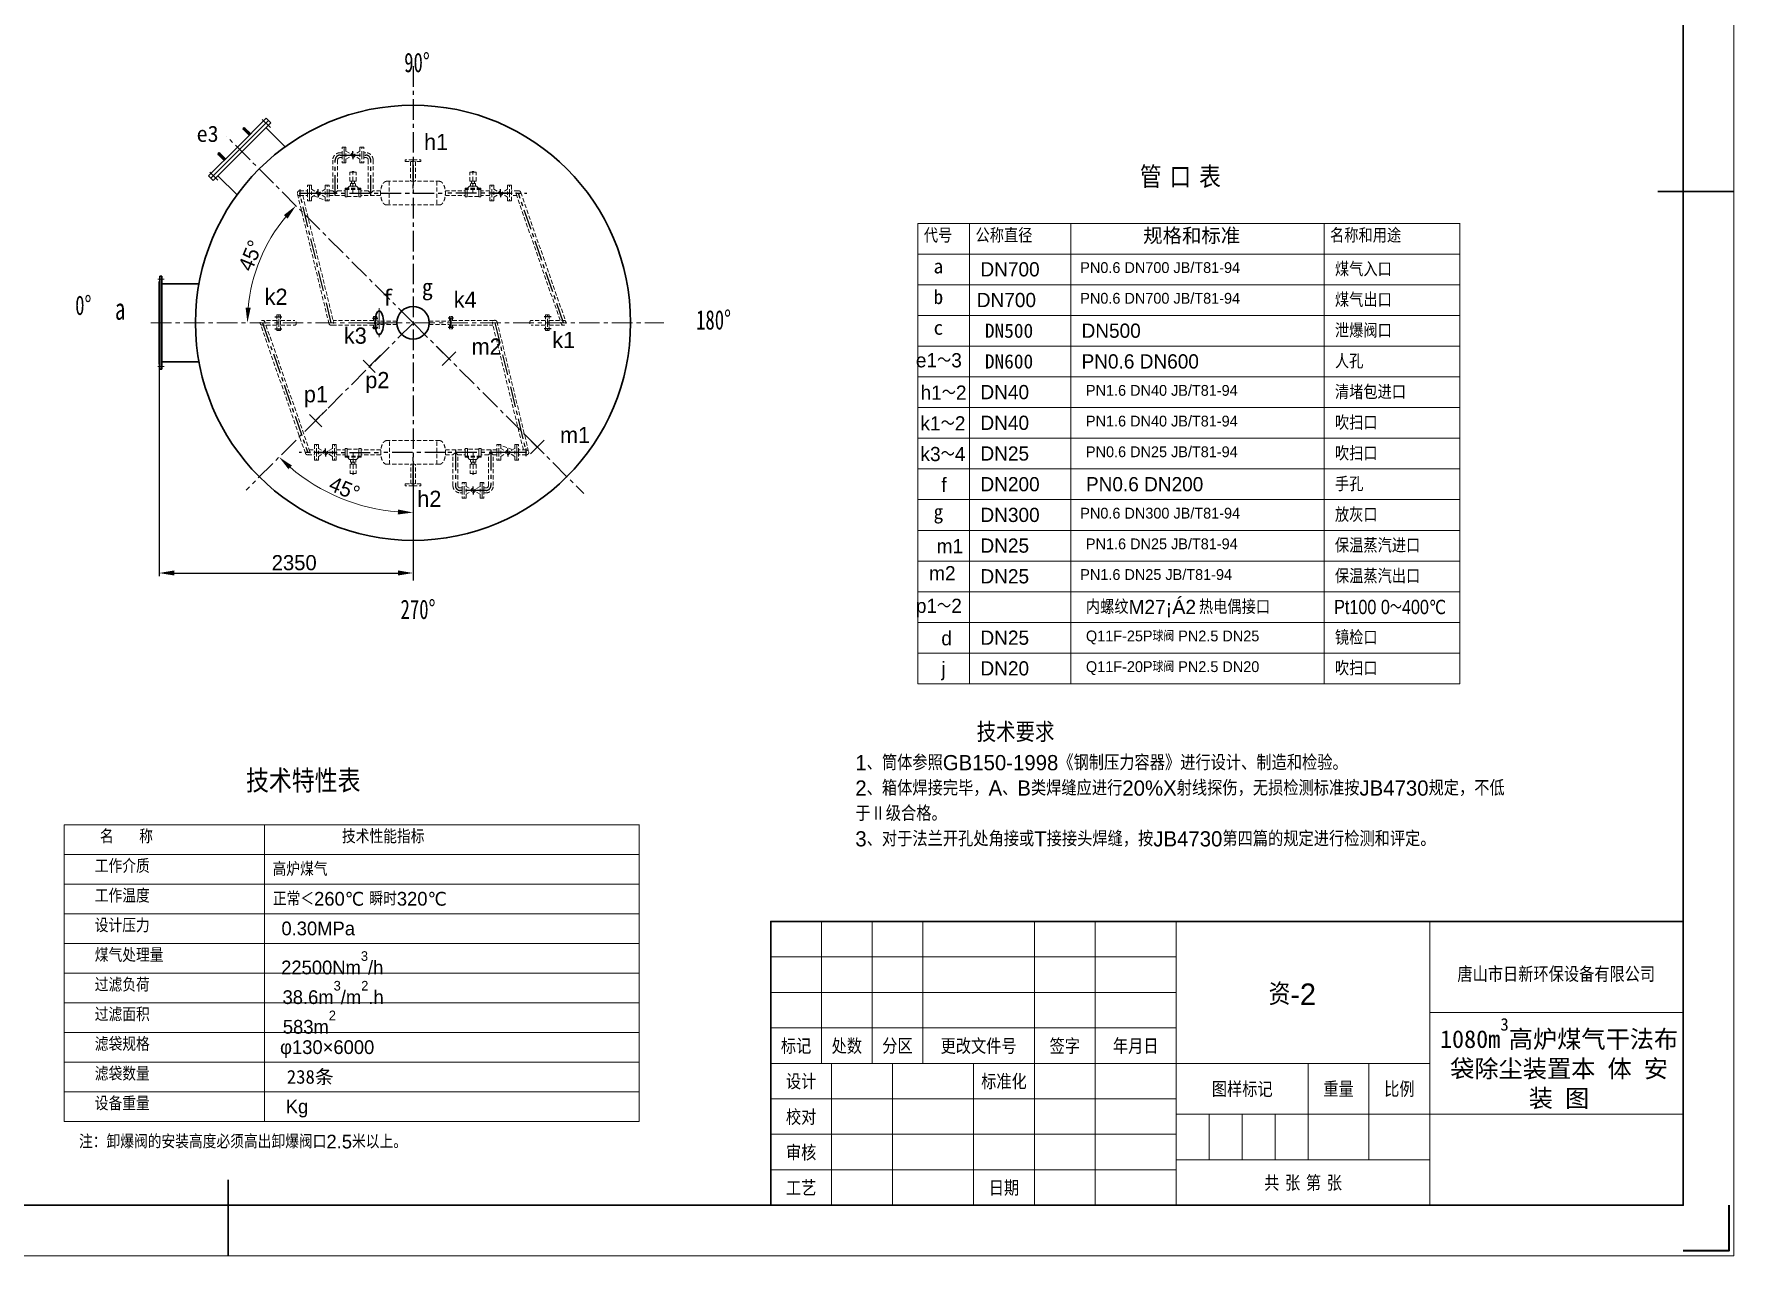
# Model space of a CAD drawing. Header units: millimetres. Extents: x 48549 to 244689, y 99496 to 172785.
# Drawn here: x 228952 to 244689, y 153075 to 164387 of the extents above; entities that cross this region are included whole.
import ezdxf
from ezdxf.enums import TextEntityAlignment as Align

# ---------------------------------------------------------------- set-up
doc = ezdxf.new("R2010")
doc.units = ezdxf.units.MM
doc.header["$LTSCALE"] = 3
doc.linetypes.add('CENTERX2', pattern=[101.6, 63.5, -12.7, 12.7, -12.7])
doc.linetypes.add('DASHED', pattern=[19.05, 12.7, -6.35])
doc.layers.add('Layer1', color=1, linetype='CENTERX2')
for name, color, linetype, lineweight in [('Layer3', 6, 'Continuous', 18), ('Layer4', 4, 'DASHED', 5), ('图层1', 7, 'Continuous', 30), ('图层2', 1, 'CENTERX2', 15), ('图层3', 6, 'Continuous', 9), ('图框_内框线', 5, 'Continuous', 30), ('图框_外框线', 7, 'Continuous', 9), ('图框_角线', 5, 'Continuous', 35)]:
    doc.layers.add(name, color=color, linetype=linetype, lineweight=lineweight)
doc.styles.get("Standard").update_dxf_attribs({"font": 'isocp.shx', "width": 0.707, "bigfont": 'hztxt.shx'})
doc.styles.add('仿宋体', font='ttxt1.shx', dxfattribs={"bigfont": 'hzfs.shx'})
doc.styles.add('工程字', font='gbenor.shx', dxfattribs={"bigfont": 'gbcbig.shx'})
doc.dimstyles.new('ISO-25', dxfattribs={"dimtxt": 150, "dimasz": 150, "dimexe": 50, "dimexo": 0, "dimgap": 50, "dimtad": 1, "dimdec": 1, "dimdsep": 46, "dimtxsty": '仿宋体', "dimcen": 2.5, "dimazin": 0, "dimtfac": 1, "dimtdec": 1, "dimtmove": 0, "dimatfit": 3, "dimfxl": 1, "dimarcsym": 0})

# ---------------------------------------------------------------- blocks, each defined once
blk = doc.blocks.new('*D159')
at = {"layer": 'Defpoints', "color": 0, "ltscale": 3}
for p in [(230111, 161703), (232461, 160303), (232461, 159397)]:
    blk.add_point(p, dxfattribs=at)
at = {"layer": '图层3', "color": 0, "lineweight": -2, "ltscale": 3}
for p, q in [((230111, 161703), (230111, 159367)), ((232461, 160303), (232461, 159367)), ((230251, 159397), (232321, 159397))]:
    blk.add_line(p, q, dxfattribs=at)
at = {"layer": '图层3', "color": 0, "ltscale": 3}
for points in [[(230251, 159421), (230251, 159374), (230111, 159397)], [(232321, 159421), (232321, 159374), (232461, 159397)]]:
    blk.add_solid(points, dxfattribs=at)
at = {"layer": '图层3', "color": 0, "ltscale": 3, "insert": (231361, 159492), "char_height": 140, "attachment_point": 5, "style": '仿宋体'}
blk.add_mtext('2350', dxfattribs=at)
blk = doc.blocks.new('*D131')
at = {"layer": 'Defpoints', "color": 0, "ltscale": 3}
for p in [(230736, 163438), (231133, 162480), (229977, 161713), (232461, 161713), (235191, 161713)]:
    blk.add_point(p, dxfattribs=at)
at = {"layer": '图层3', "color": 0, "ltscale": 3}
blk.add_arc((232461, 161713), 1533, 140.2339, 174.7661, dxfattribs=at)
for points in [[(231265, 162710), (231300, 162678), (231377, 162797)], [(230958, 161852), (230911, 161854), (230928, 161713)]]:
    blk.add_solid(points, dxfattribs=at)
at = {"layer": '图层3', "color": 0, "ltscale": 3, "insert": (230957, 162336), "char_height": 140, "attachment_point": 5, "rotation": 67.5, "style": '仿宋体'}
blk.add_mtext('45°', dxfattribs=at)
blk = doc.blocks.new('*D203')
at = {"layer": 'Defpoints', "color": 0, "ltscale": 3}
for p in [(232461, 164089), (232456, 161705), (230915, 160164), (231585, 160191), (232461, 159318)]:
    blk.add_point(p, dxfattribs=at)
at = {"layer": '图层3', "color": 0, "ltscale": 3}
blk.add_arc((232461, 161710), 1753, 229.5764, 265.4236, dxfattribs=at)
for points in [[(231308, 160358), (231340, 160392), (231221, 160470)], [(232322, 159985), (232320, 159939), (232461, 159957)]]:
    blk.add_solid(points, dxfattribs=at)
at = {"layer": '图层3', "color": 0, "ltscale": 3, "insert": (231827, 160178), "char_height": 140, "attachment_point": 5, "rotation": 337.5, "style": '仿宋体'}
blk.add_mtext('45°', dxfattribs=at)

msp = doc.modelspace()

# ---------------------------------------------------------------- linework, layer by layer
at = {"layer": 'Layer1'}
for p, q in [((232461.159, 164088.837), (232461.159, 159317.979)), ((230951.444, 163455.543), (230891.1, 163515.888)), ((230951.444, 163455.543), (230898.411, 163508.576)), ((231065.731, 163596), (231141.349, 163520.382)), ((232461.159, 161713.408), (230736.25, 163438.317)), ((230719.023, 163223.123), (230658.679, 163283.467)), ((230719.023, 163223.123), (230665.99, 163276.156)), ((231740.539, 162890.908), (231740.539, 163220.09)), ((231785.539, 163265.09), (232024.539, 163265.09)), ((231905.039, 163265.09), (231905.039, 163302.467)), ((231905.039, 163265.09), (231905.039, 163227.713)), ((232069.539, 162890.908), (232069.539, 163220.09)), ((232460.539, 163222.908), (232460.539, 162913.408)), ((230578.567, 163108.835), (230654.184, 163033.218)), ((231412.838, 162948.114), (231412.838, 162877.323)), ((231412.838, 162913.408), (231666.653, 162913.408)), ((231703.662, 161713.408), (231412.838, 162913.408)), ((231501.653, 162913.408), (231666.653, 162913.408)), ((231567.286, 162913.408), (232160.539, 162913.408)), ((231584.153, 162913.408), (231584.153, 162950.785)), ((231584.153, 162913.408), (231584.153, 162876.031)), ((232160.539, 162913.408), (232760.539, 162913.408)), ((233353.793, 162913.408), (232760.539, 162913.408)), ((233189.539, 162913.408), (233354.539, 162913.408)), ((233189.539, 162913.408), (233515.234, 162913.408)), ((233272.039, 162913.408), (233272.039, 162950.785)), ((233272.039, 162913.408), (233272.039, 162876.031)), ((233854.609, 161713.408), (233436.539, 162913.408)), ((232456.159, 161704.748), (230915.057, 160163.646)), ((231067.708, 161713.408), (231485.778, 160513.408)), ((231182.931, 161768.408), (231247.433, 161768.408)), ((231182.931, 161658.408), (231247.433, 161658.408)), ((231199.6, 161736.765), (231199.6, 161691.765)), ((232040.554, 161713.408), (232240.554, 161713.408)), ((232086.87, 161755.908), (232134.904, 161755.908)), ((232086.87, 161670.908), (232134.904, 161670.908)), ((232461.159, 161713.408), (234042.745, 160131.822)), ((232835.431, 161756.037), (232787.396, 161756.037)), ((232835.431, 161671.037), (232787.396, 161671.037)), ((233218.655, 161713.408), (233509.48, 160513.408)), ((233739.386, 161768.408), (233674.884, 161768.408)), ((233739.386, 161658.408), (233674.884, 161658.408)), ((233722.717, 161690.051), (233722.717, 161735.051)), ((231732.778, 160513.408), (231407.083, 160513.408)), ((231732.778, 160513.408), (231567.778, 160513.408)), ((231568.524, 160513.408), (232161.778, 160513.408)), ((231650.278, 160513.408), (231650.278, 160550.785)), ((231650.278, 160513.408), (231650.278, 160476.031)), ((232761.778, 160513.408), (232161.778, 160513.408)), ((232461.778, 160203.908), (232461.778, 160513.408)), ((233355.032, 160513.408), (232761.778, 160513.408)), ((232852.778, 160535.908), (232852.778, 160206.726)), ((233181.778, 160535.908), (233181.778, 160206.726)), ((233509.48, 160513.408), (233255.664, 160513.408)), ((233420.664, 160513.408), (233255.664, 160513.408)), ((233338.164, 160513.408), (233338.164, 160550.785)), ((233338.164, 160513.408), (233338.164, 160476.031)), ((233509.48, 160478.702), (233509.48, 160549.493)), ((233017.278, 160161.726), (233017.278, 160199.103)), ((233136.778, 160161.726), (232897.778, 160161.726)), ((233017.278, 160161.726), (233017.278, 160124.349))]:
    msp.add_line(p, q, dxfattribs=at)
for centre, start, end in [((231785.539, 163220.09), 90, 180), ((232024.539, 163220.09), 0, 90), ((232897.778, 160206.726), 180, 270), ((233136.778, 160206.726), 270, 0)]:
    msp.add_arc(centre, 45, start, end, dxfattribs=at)
at = {"layer": 'Layer3'}
for p, q in [((237134.556, 162633.662), (242150.598, 162633.662)), ((237134.556, 162633.662), (237134.556, 158371.316)), ((237613.002, 162633.662), (237613.002, 158371.316)), ((238550.281, 162633.662), (238550.281, 158371.316)), ((240894.347, 162633.662), (240894.347, 158371.316)), ((242150.598, 162634.037), (242150.598, 158371.316)), ((237134.556, 162349.506), (242150.598, 162349.506)), ((237134.556, 162349.506), (241101.834, 162349.506)), ((237134.556, 162065.35), (242150.598, 162065.35)), ((237134.556, 162065.35), (241101.834, 162065.35)), ((237134.556, 161781.193), (242150.598, 161781.193)), ((237134.556, 161497.037), (242150.598, 161497.037)), ((237134.556, 161212.88), (242150.598, 161212.88)), ((237134.556, 160928.724), (242150.598, 160928.724)), ((237134.556, 160644.567), (242150.598, 160644.567)), ((237134.556, 160360.411), (242150.598, 160360.411)), ((237134.556, 160076.255), (242150.598, 160076.255)), ((237134.556, 159792.098), (242150.598, 159792.098)), ((237134.556, 159507.942), (242150.598, 159507.942)), ((237134.556, 159223.785), (242150.598, 159223.785)), ((237134.556, 158939.629), (242150.598, 158939.629)), ((237134.556, 158655.472), (242150.598, 158655.472)), ((237134.556, 158371.316), (242150.598, 158371.316)), ((229231.193, 157067.38), (234554.786, 157067.38)), ((229231.193, 157067.38), (229231.193, 154320.433)), ((231087.127, 157067.38), (231087.127, 154320.433)), ((234554.786, 157067.743), (234554.786, 154320.433)), ((229231.193, 156792.686), (233066.37, 156792.686)), ((229231.193, 156792.686), (234554.786, 156792.686)), ((229231.193, 156517.991), (233066.37, 156517.991)), ((229231.193, 156517.991), (234554.786, 156517.991)), ((229231.193, 156243.296), (234554.786, 156243.296)), ((229231.193, 155968.601), (234554.786, 155968.601)), ((229231.193, 155693.907), (234554.786, 155693.907)), ((229231.193, 155419.212), (234554.786, 155419.212)), ((229231.193, 155144.517), (234554.786, 155144.517)), ((229231.193, 154869.822), (234554.786, 154869.822)), ((229231.193, 154595.128), (234554.786, 154595.128)), ((229231.193, 154320.433), (234554.786, 154320.433))]:
    msp.add_line(p, q, dxfattribs=at)
at = {"layer": 'Layer4'}
for p, q in [((231718.039, 163220.09), (231718.039, 162935.908)), ((231763.039, 163220.09), (231763.039, 162935.908)), ((231785.539, 163287.59), (231804.539, 163287.59)), ((231785.539, 163242.59), (231804.539, 163242.59)), ((231804.539, 163265.09), (231804.539, 163337.59)), ((231804.539, 163337.59), (231822.539, 163337.59)), ((231804.539, 163265.09), (231804.539, 163192.59)), ((231804.539, 163192.59), (231822.539, 163192.59)), ((231822.539, 163337.59), (231822.539, 163265.09)), ((231822.539, 163337.59), (231822.539, 163265.09)), ((231822.539, 163265.09), (231822.539, 163337.59)), ((231822.539, 163337.59), (231840.539, 163337.59)), ((231822.539, 163192.59), (231822.539, 163265.09)), ((231822.539, 163192.59), (231822.539, 163265.09)), ((231822.539, 163265.09), (231822.539, 163192.59)), ((231822.539, 163192.59), (231840.539, 163192.59)), ((231840.539, 163337.59), (231840.539, 163265.09)), ((231840.539, 163228.84), (231969.539, 163301.34)), ((231840.539, 163301.34), (231969.539, 163228.84)), ((231840.539, 163192.59), (231840.539, 163265.09)), ((231969.539, 163337.59), (231969.539, 163265.09)), ((231987.539, 163337.59), (231969.539, 163337.59)), ((231969.539, 163192.59), (231969.539, 163265.09)), ((231987.539, 163192.59), (231969.539, 163192.59)), ((232005.539, 163337.59), (231987.539, 163337.59)), ((231987.539, 163265.09), (231987.539, 163337.59)), ((231987.539, 163265.09), (231987.539, 163337.59)), ((231987.539, 163265.09), (231987.539, 163192.59)), ((231987.539, 163265.09), (231987.539, 163192.59)), ((232005.539, 163192.59), (231987.539, 163192.59)), ((232005.539, 163265.09), (232005.539, 163337.59)), ((232005.539, 163287.59), (232024.539, 163287.59)), ((232005.539, 163265.09), (232005.539, 163192.59)), ((232005.539, 163242.59), (232024.539, 163242.59)), ((232047.039, 163220.09), (232047.039, 162935.908)), ((232092.039, 163220.09), (232092.039, 162935.908)), ((232460.539, 163222.908), (232388.039, 163222.908)), ((232388.039, 163222.908), (232388.039, 163204.908)), ((232388.039, 163204.908), (232460.539, 163204.908)), ((232438.039, 163204.908), (232438.039, 163022.908)), ((232460.539, 163222.908), (232533.039, 163222.908)), ((232533.039, 163204.908), (232460.539, 163204.908)), ((232483.039, 163204.908), (232483.039, 163022.908)), ((232533.039, 163222.908), (232533.039, 163204.908)), ((231876.481, 163023.191), (231876.481, 163108.647)), ((231876.481, 163108.647), (231905.039, 163108.647)), ((231898.166, 163113.408), (231898.166, 163108.647)), ((231905.039, 162913.408), (231905.039, 163113.408)), ((231933.598, 163108.647), (231905.039, 163108.647)), ((231911.913, 163113.408), (231911.913, 163108.647)), ((231933.598, 163023.191), (231933.598, 163108.647)), ((232987.481, 163108.647), (233016.039, 163108.647)), ((232987.481, 163023.191), (232987.481, 163108.647)), ((233009.166, 163113.408), (233009.166, 163108.647)), ((233016.039, 162913.408), (233016.039, 163113.408)), ((233044.598, 163108.647), (233016.039, 163108.647)), ((233022.913, 163113.408), (233022.913, 163108.647)), ((233044.598, 163023.191), (233044.598, 163108.647)), ((231391.508, 162905.412), (231682.691, 161707.147)), ((231402.742, 162893.153), (231405.575, 162892.013)), ((231412.539, 162935.908), (231483.653, 162935.908)), ((231412.539, 162890.908), (231483.653, 162890.908)), ((231439.921, 162890.908), (231725.378, 161718.667)), ((231483.653, 162985.908), (231501.653, 162985.908)), ((231483.653, 162913.408), (231483.653, 162985.908)), ((231483.653, 162913.408), (231483.653, 162840.908)), ((231501.653, 162913.408), (231501.653, 162985.908)), ((231501.653, 162985.908), (231501.653, 162913.408)), ((231501.653, 162985.908), (231501.653, 162913.408)), ((231501.653, 162985.908), (231519.653, 162985.908)), ((231501.653, 162913.408), (231501.653, 162840.908)), ((231501.653, 162840.908), (231501.653, 162913.408)), ((231501.653, 162840.908), (231501.653, 162913.408)), ((231519.653, 162985.908), (231519.653, 162913.408)), ((231519.653, 162949.658), (231648.653, 162877.158)), ((231519.653, 162877.158), (231648.653, 162949.658)), ((231519.653, 162840.908), (231519.653, 162913.408)), ((231539.678, 162888.412), (231648.653, 162847.606)), ((231666.653, 162985.908), (231648.653, 162985.908)), ((231648.653, 162985.908), (231648.653, 162913.408)), ((231648.653, 162840.908), (231648.653, 162913.408)), ((231666.653, 162913.408), (231666.653, 162985.908)), ((231666.653, 162913.408), (231666.653, 162985.908)), ((231684.653, 162985.908), (231666.653, 162985.908)), ((231666.653, 162913.408), (231666.653, 162840.908)), ((231666.653, 162913.408), (231666.653, 162840.908)), ((231684.653, 162913.408), (231684.653, 162985.908)), ((231684.653, 162935.908), (231718.039, 162935.908)), ((231684.653, 162913.408), (231684.653, 162840.908)), ((231684.653, 162890.908), (231831.539, 162890.908)), ((231718.039, 162935.908), (231740.539, 162913.408)), ((231763.039, 162935.908), (231740.539, 162913.408)), ((231763.039, 162935.908), (231831.539, 162935.908)), ((231831.539, 162948.408), (231831.539, 162958.408)), ((231831.539, 162958.408), (231958.539, 162958.408)), ((231831.539, 162953.408), (231958.539, 162953.408)), ((231831.539, 162913.408), (231831.539, 162948.408)), ((231831.539, 162948.408), (231958.539, 162948.408)), ((231831.539, 162913.408), (231831.539, 162878.408)), ((231831.539, 162878.408), (231851.539, 162878.408)), ((231851.539, 162948.408), (231851.539, 162913.408)), ((231851.539, 162878.408), (231851.539, 162913.408)), ((231851.539, 162883.408), (231958.539, 162883.408)), ((231851.539, 162878.408), (231851.539, 162883.408)), ((231872.976, 162978.408), (231852.976, 162958.408)), ((231905.039, 162978.408), (231872.976, 162978.408)), ((231876.481, 163023.191), (231905.039, 163023.191)), ((231881.008, 163003.191), (231929.071, 163003.191)), ((231881.008, 162978.408), (231881.008, 163003.191)), ((231890.039, 163003.191), (231890.039, 163023.191)), ((231905.039, 163003.191), (231890.039, 163003.191)), ((231933.598, 163023.191), (231905.039, 163023.191)), ((231920.039, 163023.191), (231905.039, 163023.191)), ((231905.039, 163003.191), (231920.039, 163003.191)), ((231905.039, 162978.408), (231937.103, 162978.408)), ((231920.039, 163003.191), (231920.039, 163023.191)), ((231929.071, 162978.408), (231929.071, 163003.191)), ((231937.103, 162978.408), (231957.103, 162958.408)), ((231958.539, 162958.408), (231978.539, 162958.408)), ((231958.539, 162953.408), (231978.539, 162953.408)), ((231958.539, 162913.408), (231958.539, 162948.408)), ((231958.539, 162948.408), (231978.539, 162948.408)), ((231958.539, 162913.408), (231958.539, 162878.408)), ((231958.539, 162878.408), (231978.539, 162878.408)), ((231978.539, 162948.408), (231978.539, 162958.408)), ((231978.539, 162948.408), (231978.539, 162913.408)), ((232047.039, 162935.908), (231978.539, 162935.908)), ((231978.539, 162878.408), (231978.539, 162913.408)), ((232160.539, 162890.908), (231978.539, 162890.908)), ((232047.039, 162935.908), (232069.539, 162913.408)), ((232092.039, 162935.908), (232069.539, 162913.408)), ((232160.539, 162935.908), (232092.039, 162935.908)), ((232160.539, 162935.908), (232160.539, 162890.908)), ((232215.539, 163022.908), (232705.539, 163022.908)), ((232240.539, 163022.908), (232240.539, 162803.908)), ((232680.539, 163022.908), (232680.539, 162803.908)), ((232760.539, 162935.908), (232942.539, 162935.908)), ((232760.539, 162935.908), (232760.539, 162890.908)), ((232760.539, 162890.908), (232942.539, 162890.908)), ((232962.539, 162958.408), (232942.539, 162958.408)), ((232942.539, 162948.408), (232942.539, 162958.408)), ((232962.539, 162953.408), (232942.539, 162953.408)), ((232942.539, 162948.408), (232942.539, 162913.408)), ((232962.539, 162948.408), (232942.539, 162948.408)), ((232942.539, 162878.408), (232942.539, 162913.408)), ((232962.539, 162878.408), (232942.539, 162878.408)), ((233089.539, 162958.408), (232962.539, 162958.408)), ((233089.539, 162953.408), (232962.539, 162953.408)), ((232962.539, 162913.408), (232962.539, 162948.408)), ((233089.539, 162948.408), (232962.539, 162948.408)), ((232962.539, 162913.408), (232962.539, 162878.408)), ((233069.539, 162883.408), (232962.539, 162883.408)), ((232983.976, 162978.408), (232963.976, 162958.408)), ((233016.039, 162978.408), (232983.976, 162978.408)), ((232987.481, 163023.191), (233016.039, 163023.191)), ((233040.071, 163003.191), (232992.008, 163003.191)), ((232992.008, 162978.408), (232992.008, 163003.191)), ((233001.039, 163023.191), (233016.039, 163023.191)), ((233001.039, 163003.191), (233001.039, 163023.191)), ((233016.039, 163003.191), (233001.039, 163003.191)), ((233044.598, 163023.191), (233016.039, 163023.191)), ((233016.039, 163003.191), (233031.039, 163003.191)), ((233016.039, 162978.408), (233048.103, 162978.408)), ((233031.039, 163003.191), (233031.039, 163023.191)), ((233040.071, 162978.408), (233040.071, 163003.191)), ((233048.103, 162978.408), (233068.103, 162958.408)), ((233069.539, 162948.408), (233069.539, 162913.408)), ((233069.539, 162878.408), (233069.539, 162913.408)), ((233069.539, 162878.408), (233069.539, 162883.408)), ((233089.539, 162878.408), (233069.539, 162878.408)), ((233089.539, 162948.408), (233089.539, 162958.408)), ((233089.539, 162913.408), (233089.539, 162948.408)), ((233171.539, 162935.908), (233089.539, 162935.908)), ((233089.539, 162913.408), (233089.539, 162878.408)), ((233171.539, 162890.908), (233089.539, 162890.908)), ((233171.539, 162985.908), (233171.539, 162913.408)), ((233189.539, 162985.908), (233171.539, 162985.908)), ((233171.539, 162840.908), (233171.539, 162913.408)), ((233189.539, 162913.408), (233189.539, 162985.908)), ((233189.539, 162985.908), (233207.539, 162985.908)), ((233189.539, 162913.408), (233189.539, 162985.908)), ((233189.539, 162913.408), (233189.539, 162840.908)), ((233189.539, 162913.408), (233189.539, 162840.908)), ((233207.539, 162985.908), (233207.539, 162913.408)), ((233207.539, 162949.658), (233336.539, 162877.158)), ((233207.539, 162877.158), (233336.539, 162949.658)), ((233207.539, 162840.908), (233207.539, 162913.408)), ((233354.539, 162985.908), (233336.539, 162985.908)), ((233336.539, 162985.908), (233336.539, 162913.408)), ((233336.539, 162840.908), (233336.539, 162913.408)), ((233354.539, 162985.908), (233372.539, 162985.908)), ((233354.539, 162913.408), (233354.539, 162985.908)), ((233354.539, 162913.408), (233354.539, 162985.908)), ((233354.539, 162913.408), (233354.539, 162840.908)), ((233354.539, 162913.408), (233354.539, 162840.908)), ((233372.539, 162985.908), (233372.539, 162913.408)), ((233436.539, 162935.908), (233372.539, 162935.908)), ((233372.539, 162840.908), (233372.539, 162913.408)), ((233424.611, 162890.908), (233372.539, 162890.908)), ((233415.339, 162905.873), (233833.379, 161705.954)), ((233457.825, 162920.701), (233876.192, 161719.767)), ((231483.653, 162840.908), (231501.653, 162840.908)), ((231501.653, 162840.908), (231519.653, 162840.908)), ((231666.653, 162840.908), (231648.653, 162840.908)), ((231684.653, 162840.908), (231666.653, 162840.908)), ((232215.539, 162803.908), (232705.539, 162803.908)), ((233189.539, 162840.908), (233171.539, 162840.908)), ((233189.539, 162840.908), (233207.539, 162840.908)), ((233354.539, 162840.908), (233336.539, 162840.908)), ((233354.539, 162840.908), (233372.539, 162840.908)), ((231199.708, 161785.908), (231199.708, 161713.408)), ((231217.708, 161785.908), (231199.708, 161785.908)), ((231217.708, 161713.408), (231217.708, 161785.908)), ((231217.708, 161785.908), (231235.708, 161785.908)), ((231217.708, 161713.408), (231217.708, 161785.908)), ((231235.708, 161785.908), (231235.708, 161713.408)), ((233704.609, 161785.908), (233686.609, 161785.908)), ((233686.609, 161785.908), (233686.609, 161713.408)), ((233704.609, 161785.908), (233722.609, 161785.908)), ((233704.609, 161713.408), (233704.609, 161785.908)), ((233704.609, 161713.408), (233704.609, 161785.908)), ((233722.609, 161785.908), (233722.609, 161713.408)), ((231464.493, 160506.115), (231046.126, 161707.049)), ((231199.708, 161735.908), (231067.708, 161735.908)), ((231199.708, 161690.908), (231067.708, 161690.908)), ((231506.979, 160520.943), (231088.938, 161720.862)), ((231199.708, 161640.908), (231199.708, 161713.408)), ((231217.708, 161640.908), (231199.708, 161640.908)), ((231217.708, 161713.408), (231217.708, 161640.908)), ((231217.708, 161713.408), (231217.708, 161640.908)), ((231217.708, 161640.908), (231235.708, 161640.908)), ((231235.708, 161735.908), (231367.708, 161735.908)), ((231235.708, 161640.908), (231235.708, 161713.408)), ((231235.708, 161690.908), (231367.708, 161690.908)), ((232095.123, 161690.908), (231708.363, 161690.908)), ((232095.123, 161735.908), (231721.18, 161735.908)), ((232107.123, 161770.908), (232095.123, 161770.908)), ((232095.123, 161770.908), (232095.123, 161713.408)), ((232095.123, 161655.908), (232095.123, 161713.408)), ((232107.123, 161655.908), (232095.123, 161655.908)), ((232107.123, 161713.408), (232107.123, 161770.908)), ((232109.123, 161745.908), (232107.123, 161745.908)), ((232107.123, 161713.408), (232107.123, 161655.908)), ((232109.123, 161680.908), (232107.123, 161680.908)), ((232111.123, 161745.908), (232109.123, 161745.908)), ((232109.123, 161745.908), (232109.123, 161680.908)), ((232109.123, 161680.908), (232111.123, 161680.908)), ((232111.123, 161713.408), (232111.123, 161745.908)), ((232111.123, 161745.908), (232113.123, 161745.908)), ((232111.123, 161713.408), (232111.123, 161680.908)), ((232111.123, 161680.908), (232113.123, 161680.908)), ((232113.123, 161770.908), (232125.123, 161770.908)), ((232113.123, 161713.408), (232113.123, 161770.908)), ((232113.123, 161713.408), (232113.123, 161655.908)), ((232113.123, 161655.908), (232125.123, 161655.908)), ((232125.123, 161770.908), (232125.123, 161713.408)), ((232311.512, 161729.408), (232125.123, 161729.408)), ((232125.123, 161655.908), (232125.123, 161713.408)), ((232311.512, 161697.408), (232125.123, 161697.408)), ((232610.806, 161729.408), (232797.177, 161729.408)), ((232610.806, 161697.408), (232797.177, 161697.408)), ((232809.177, 161771.037), (232797.177, 161771.037)), ((232797.177, 161771.037), (232797.177, 161713.537)), ((232797.177, 161656.037), (232797.177, 161713.537)), ((232809.177, 161656.037), (232797.177, 161656.037)), ((232809.177, 161713.537), (232809.177, 161771.037)), ((232811.177, 161746.037), (232809.177, 161746.037)), ((232809.177, 161713.537), (232809.177, 161656.037)), ((232811.177, 161681.037), (232809.177, 161681.037)), ((232811.177, 161713.537), (232811.177, 161746.037)), ((232811.177, 161746.037), (232813.177, 161746.037)), ((232811.177, 161713.537), (232811.177, 161681.037)), ((232813.177, 161681.037), (232811.177, 161681.037)), ((232813.177, 161746.037), (232813.177, 161681.037)), ((232813.177, 161746.037), (232815.177, 161746.037)), ((232813.177, 161681.037), (232815.177, 161681.037)), ((232815.177, 161771.037), (232827.177, 161771.037)), ((232815.177, 161713.537), (232815.177, 161771.037)), ((232815.177, 161713.537), (232815.177, 161656.037)), ((232815.177, 161656.037), (232827.177, 161656.037)), ((232827.177, 161771.037), (232827.177, 161713.537)), ((232827.177, 161656.037), (232827.177, 161713.537)), ((232827.194, 161735.908), (233213.954, 161735.908)), ((232827.194, 161690.908), (233201.138, 161690.908)), ((233482.396, 160535.908), (233196.939, 161708.149)), ((233530.809, 160521.404), (233239.627, 161719.669)), ((233686.609, 161735.908), (233554.609, 161735.908)), ((233686.609, 161690.908), (233554.609, 161690.908)), ((233686.609, 161640.908), (233686.609, 161713.408)), ((233704.609, 161640.908), (233686.609, 161640.908)), ((233704.609, 161713.408), (233704.609, 161640.908)), ((233704.609, 161713.408), (233704.609, 161640.908)), ((233704.609, 161640.908), (233722.609, 161640.908)), ((233722.609, 161735.908), (233854.609, 161735.908)), ((233722.609, 161640.908), (233722.609, 161713.408)), ((233722.609, 161690.908), (233854.609, 161690.908)), ((231497.706, 160535.908), (231549.778, 160535.908)), ((231549.778, 160585.908), (231549.778, 160513.408)), ((231567.778, 160585.908), (231549.778, 160585.908)), ((231549.778, 160440.908), (231549.778, 160513.408)), ((231567.778, 160585.908), (231585.778, 160585.908)), ((231567.778, 160513.408), (231567.778, 160585.908)), ((231567.778, 160513.408), (231567.778, 160585.908)), ((231567.778, 160513.408), (231567.778, 160440.908)), ((231567.778, 160513.408), (231567.778, 160440.908)), ((231585.778, 160585.908), (231585.778, 160513.408)), ((231714.778, 160477.158), (231585.778, 160549.658)), ((231714.778, 160549.658), (231585.778, 160477.158)), ((231585.778, 160440.908), (231585.778, 160513.408)), ((231714.778, 160585.908), (231714.778, 160513.408)), ((231732.778, 160585.908), (231714.778, 160585.908)), ((231714.778, 160440.908), (231714.778, 160513.408)), ((231732.778, 160513.408), (231732.778, 160585.908)), ((231732.778, 160513.408), (231732.778, 160585.908)), ((231732.778, 160585.908), (231750.778, 160585.908)), ((231732.778, 160513.408), (231732.778, 160440.908)), ((231732.778, 160513.408), (231732.778, 160440.908)), ((231750.778, 160585.908), (231750.778, 160513.408)), ((231750.778, 160535.908), (231832.778, 160535.908)), ((231750.778, 160440.908), (231750.778, 160513.408)), ((231832.778, 160548.408), (231852.778, 160548.408)), ((231832.778, 160513.408), (231832.778, 160548.408)), ((231832.778, 160513.408), (231832.778, 160478.408)), ((231852.778, 160548.408), (231852.778, 160513.408)), ((231852.778, 160548.408), (231852.778, 160543.408)), ((231852.778, 160543.408), (231959.778, 160543.408)), ((231852.778, 160478.408), (231852.778, 160513.408)), ((231906.278, 160513.408), (231906.278, 160313.408)), ((231959.778, 160513.408), (231959.778, 160548.408)), ((231959.778, 160548.408), (231979.778, 160548.408)), ((231959.778, 160513.408), (231959.778, 160478.408)), ((231979.778, 160548.408), (231979.778, 160513.408)), ((232161.778, 160535.908), (231979.778, 160535.908)), ((231979.778, 160478.408), (231979.778, 160513.408)), ((232161.778, 160490.908), (232161.778, 160535.908)), ((232706.778, 160622.908), (232216.778, 160622.908)), ((232241.778, 160403.908), (232241.778, 160622.908)), ((232681.778, 160403.908), (232681.778, 160622.908)), ((232761.778, 160490.908), (232761.778, 160535.908)), ((232761.778, 160535.908), (232943.778, 160535.908)), ((232830.278, 160490.908), (232852.778, 160513.408)), ((232875.278, 160490.908), (232852.778, 160513.408)), ((232963.778, 160548.408), (232943.778, 160548.408)), ((232943.778, 160548.408), (232943.778, 160513.408)), ((232943.778, 160478.408), (232943.778, 160513.408)), ((232963.778, 160513.408), (232963.778, 160548.408)), ((233070.778, 160543.408), (232963.778, 160543.408)), ((232963.778, 160513.408), (232963.778, 160478.408)), ((233017.278, 160513.408), (233017.278, 160313.408)), ((233070.778, 160548.408), (233070.778, 160543.408)), ((233070.778, 160548.408), (233070.778, 160513.408)), ((233090.778, 160548.408), (233070.778, 160548.408)), ((233070.778, 160478.408), (233070.778, 160513.408)), ((233090.778, 160513.408), (233090.778, 160548.408)), ((233237.664, 160535.908), (233090.778, 160535.908)), ((233090.778, 160513.408), (233090.778, 160478.408)), ((233159.278, 160490.908), (233181.778, 160513.408)), ((233204.278, 160490.908), (233181.778, 160513.408)), ((233237.664, 160585.908), (233255.664, 160585.908)), ((233237.664, 160513.408), (233237.664, 160585.908)), ((233237.664, 160513.408), (233237.664, 160440.908)), ((233255.664, 160585.908), (233273.664, 160585.908)), ((233255.664, 160513.408), (233255.664, 160585.908)), ((233255.664, 160513.408), (233255.664, 160585.908)), ((233255.664, 160513.408), (233255.664, 160440.908)), ((233255.664, 160513.408), (233255.664, 160440.908)), ((233273.664, 160585.908), (233273.664, 160513.408)), ((233382.639, 160538.404), (233273.664, 160579.21)), ((233402.664, 160477.158), (233273.664, 160549.658)), ((233402.664, 160549.658), (233273.664, 160477.158)), ((233273.664, 160440.908), (233273.664, 160513.408)), ((233402.664, 160585.908), (233402.664, 160513.408)), ((233420.664, 160585.908), (233402.664, 160585.908)), ((233402.664, 160440.908), (233402.664, 160513.408)), ((233420.664, 160513.408), (233420.664, 160585.908)), ((233420.664, 160585.908), (233420.664, 160513.408)), ((233438.664, 160585.908), (233420.664, 160585.908)), ((233420.664, 160585.908), (233420.664, 160513.408)), ((233420.664, 160513.408), (233420.664, 160440.908)), ((233420.664, 160440.908), (233420.664, 160513.408)), ((233420.664, 160440.908), (233420.664, 160513.408)), ((233438.664, 160513.408), (233438.664, 160585.908)), ((233509.778, 160535.908), (233438.664, 160535.908)), ((233438.664, 160513.408), (233438.664, 160440.908)), ((233519.575, 160533.663), (233516.743, 160534.803)), ((231485.778, 160490.908), (231549.778, 160490.908)), ((231567.778, 160440.908), (231549.778, 160440.908)), ((231567.778, 160440.908), (231585.778, 160440.908)), ((231732.778, 160440.908), (231714.778, 160440.908)), ((231732.778, 160440.908), (231750.778, 160440.908)), ((231750.778, 160490.908), (231832.778, 160490.908)), ((231832.778, 160478.408), (231959.778, 160478.408)), ((231832.778, 160478.408), (231832.778, 160468.408)), ((231832.778, 160473.408), (231959.778, 160473.408)), ((231832.778, 160468.408), (231959.778, 160468.408)), ((231874.214, 160448.408), (231854.214, 160468.408)), ((231906.278, 160448.408), (231874.214, 160448.408)), ((231877.72, 160403.625), (231906.278, 160403.625)), ((231877.72, 160403.625), (231877.72, 160318.169)), ((231882.246, 160448.408), (231882.246, 160423.625)), ((231882.246, 160423.625), (231930.31, 160423.625)), ((231906.278, 160423.625), (231891.278, 160423.625)), ((231891.278, 160423.625), (231891.278, 160403.625)), ((231906.278, 160448.408), (231938.342, 160448.408)), ((231906.278, 160423.625), (231921.278, 160423.625)), ((231921.278, 160403.625), (231906.278, 160403.625)), ((231934.836, 160403.625), (231906.278, 160403.625)), ((231921.278, 160423.625), (231921.278, 160403.625)), ((231930.31, 160448.408), (231930.31, 160423.625)), ((231934.836, 160403.625), (231934.836, 160318.169)), ((231938.342, 160448.408), (231958.342, 160468.408)), ((231959.778, 160478.408), (231979.778, 160478.408)), ((231959.778, 160473.408), (231979.778, 160473.408)), ((231959.778, 160468.408), (231979.778, 160468.408)), ((232161.778, 160490.908), (231979.778, 160490.908)), ((231979.778, 160478.408), (231979.778, 160468.408)), ((232706.778, 160403.908), (232216.778, 160403.908)), ((232439.278, 160221.908), (232439.278, 160403.908)), ((232484.278, 160221.908), (232484.278, 160403.908)), ((232761.778, 160490.908), (232830.278, 160490.908)), ((232830.278, 160206.726), (232830.278, 160490.908)), ((232875.278, 160490.908), (232943.778, 160490.908)), ((232875.278, 160206.726), (232875.278, 160490.908)), ((232963.778, 160478.408), (232943.778, 160478.408)), ((232943.778, 160478.408), (232943.778, 160468.408)), ((232963.778, 160473.408), (232943.778, 160473.408)), ((232963.778, 160468.408), (232943.778, 160468.408)), ((233090.778, 160478.408), (232963.778, 160478.408)), ((233090.778, 160473.408), (232963.778, 160473.408)), ((233090.778, 160468.408), (232963.778, 160468.408)), ((232985.214, 160448.408), (232965.214, 160468.408)), ((233017.278, 160448.408), (232985.214, 160448.408)), ((232988.72, 160403.625), (232988.72, 160318.169)), ((232988.72, 160403.625), (233017.278, 160403.625)), ((232993.246, 160448.408), (232993.246, 160423.625)), ((233041.31, 160423.625), (232993.246, 160423.625)), ((233017.278, 160423.625), (233002.278, 160423.625)), ((233002.278, 160423.625), (233002.278, 160403.625)), ((233002.278, 160403.625), (233017.278, 160403.625)), ((233017.278, 160448.408), (233049.342, 160448.408)), ((233017.278, 160423.625), (233032.278, 160423.625)), ((233045.836, 160403.625), (233017.278, 160403.625)), ((233032.278, 160423.625), (233032.278, 160403.625)), ((233041.31, 160448.408), (233041.31, 160423.625)), ((233045.836, 160403.625), (233045.836, 160318.169)), ((233049.342, 160448.408), (233069.342, 160468.408)), ((233159.278, 160490.908), (233090.778, 160490.908)), ((233090.778, 160478.408), (233090.778, 160468.408)), ((233159.278, 160206.726), (233159.278, 160490.908)), ((233204.278, 160206.726), (233204.278, 160490.908)), ((233237.664, 160490.908), (233204.278, 160490.908)), ((233237.664, 160440.908), (233255.664, 160440.908)), ((233255.664, 160440.908), (233273.664, 160440.908)), ((233420.664, 160440.908), (233402.664, 160440.908)), ((233438.664, 160440.908), (233420.664, 160440.908)), ((233509.778, 160490.908), (233438.664, 160490.908)), ((231877.72, 160318.169), (231906.278, 160318.169)), ((231899.404, 160313.408), (231899.404, 160318.169)), ((231934.836, 160318.169), (231906.278, 160318.169)), ((231913.152, 160313.408), (231913.152, 160318.169)), ((232389.278, 160221.908), (232461.778, 160221.908)), ((232389.278, 160203.908), (232389.278, 160221.908)), ((232461.778, 160203.908), (232389.278, 160203.908)), ((232534.278, 160221.908), (232461.778, 160221.908)), ((232461.778, 160203.908), (232534.278, 160203.908)), ((232534.278, 160203.908), (232534.278, 160221.908)), ((232916.778, 160161.726), (232916.778, 160234.226)), ((232916.778, 160234.226), (232934.778, 160234.226)), ((232934.778, 160161.726), (232934.778, 160234.226)), ((232934.778, 160161.726), (232934.778, 160234.226)), ((232934.778, 160234.226), (232952.778, 160234.226)), ((232952.778, 160234.226), (232952.778, 160161.726)), ((233081.778, 160197.976), (232952.778, 160125.476)), ((233081.778, 160125.476), (232952.778, 160197.976)), ((232988.72, 160318.169), (233017.278, 160318.169)), ((233010.404, 160313.408), (233010.404, 160318.169)), ((233045.836, 160318.169), (233017.278, 160318.169)), ((233024.152, 160313.408), (233024.152, 160318.169)), ((233081.778, 160234.226), (233081.778, 160161.726)), ((233099.778, 160234.226), (233081.778, 160234.226)), ((233099.778, 160234.226), (233099.778, 160161.726)), ((233117.778, 160234.226), (233099.778, 160234.226)), ((233099.778, 160234.226), (233099.778, 160161.726)), ((233099.778, 160161.726), (233099.778, 160234.226)), ((233117.778, 160161.726), (233117.778, 160234.226)), ((232916.778, 160184.226), (232897.778, 160184.226)), ((232916.778, 160139.226), (232897.778, 160139.226)), ((232916.778, 160161.726), (232916.778, 160089.226)), ((232916.778, 160089.226), (232934.778, 160089.226)), ((232934.778, 160161.726), (232934.778, 160089.226)), ((232934.778, 160161.726), (232934.778, 160089.226)), ((232934.778, 160089.226), (232952.778, 160089.226)), ((232952.778, 160089.226), (232952.778, 160161.726)), ((233081.778, 160089.226), (233081.778, 160161.726)), ((233099.778, 160089.226), (233081.778, 160089.226)), ((233099.778, 160089.226), (233099.778, 160161.726)), ((233099.778, 160089.226), (233099.778, 160161.726)), ((233099.778, 160161.726), (233099.778, 160089.226)), ((233117.778, 160089.226), (233099.778, 160089.226)), ((233136.778, 160184.226), (233117.778, 160184.226)), ((233117.778, 160161.726), (233117.778, 160089.226)), ((233136.778, 160139.226), (233117.778, 160139.226))]:
    msp.add_line(p, q, dxfattribs=at)
for points in [[(231905.039, 163113.408), (231898.166, 163113.408), (231898.166, 163113.408), (231905.039, 163113.408)], [(231905.039, 163113.408), (231911.913, 163113.408), (231911.913, 163113.408), (231905.039, 163113.408)], [(233016.039, 163113.408), (233009.166, 163113.408), (233009.166, 163113.408), (233016.039, 163113.408)], [(233016.039, 163113.408), (233022.913, 163113.408), (233022.913, 163113.408), (233016.039, 163113.408)], [(231906.278, 160313.408), (231899.404, 160313.408), (231899.404, 160313.408), (231906.278, 160313.408)], [(231906.278, 160313.408), (231913.152, 160313.408), (231913.152, 160313.408), (231906.278, 160313.408)], [(233017.278, 160313.408), (233010.404, 160313.408), (233010.404, 160313.408), (233017.278, 160313.408)], [(233017.278, 160313.408), (233024.152, 160313.408), (233024.152, 160313.408), (233017.278, 160313.408)]]:
    msp.add_lwpolyline(points, close=True, dxfattribs=at)
for centre in [(231905.039, 163265.09), (231584.153, 162913.408), (233272.039, 162913.408), (231650.278, 160513.408), (233338.164, 160513.408), (233017.278, 160161.726)]:
    msp.add_circle(centre, 20, dxfattribs=at)
for centre, radius, start, end in [((231785.539, 163220.09), 67.5, 90, 180), ((231785.539, 163220.09), 22.5, 90, 180), ((232024.539, 163220.09), 45, 214.6921306, 217.669887), ((232024.539, 163220.09), 67.5, 0, 90), ((232024.539, 163220.09), 22.5, 0, 90), ((231412.539, 162913.408), 22.5, 90, 270), ((233436.539, 162913.408), 22.5, 18.9135761, 199.5651303), ((231067.708, 161713.408), 22.5, 19.0740258, 263.02), ((231704.115, 161712.607), 22.109, 193.0173096, 15.9070012), ((233218.202, 161714.208), 22.109, 13.0173096, 195.9070012), ((233854.609, 161713.408), 22.5, 199.0740258, 83.02), ((231485.778, 160513.408), 22.5, 198.9135761, 19.5651303), ((233509.778, 160513.408), 22.5, 270, 90), ((232897.778, 160206.726), 67.5, 180, 270), ((232897.778, 160206.726), 22.5, 180, 270), ((232897.778, 160206.726), 45, 34.6921306, 37.669887), ((233136.778, 160206.726), 22.5, 270, 0), ((233136.778, 160206.726), 67.5, 270, 0)]:
    msp.add_arc(centre, radius, start, end, dxfattribs=at)
for centre, major_axis, ratio, start_param, end_param in [((232215.539, 162913.408), (0, 109.5), 0.502283105, 0, 3.141592654), ((232705.539, 162913.408), (0, 109.5), 0.502283105, 3.141592654, 6.283185307), ((231367.708, 161713.408), (0, -22.5), 0.571366347, 0, 3.141592654), ((233554.609, 161713.408), (0, 22.5), 0.571366347, 0, 3.141592654), ((232216.778, 160513.408), (0, -109.5), 0.502283105, 3.141592654, 6.283185307), ((232706.778, 160513.408), (0, -109.5), 0.502283105, 0, 3.141592654)]:
    msp.add_ellipse(centre, major_axis=major_axis, ratio=ratio, start_param=start_param, end_param=end_param, dxfattribs=at)
at = {"layer": '图层1'}
for p, q in [((231101.746, 163606.686), (230834.813, 163339.754)), ((231122.959, 163585.473), (230856.026, 163318.54)), ((231122.959, 163585.473), (230856.026, 163318.54)), ((231144.172, 163564.26), (230877.239, 163297.327)), ((230905.482, 163515.648), (230958.095, 163463.035)), ((231277.311, 163342.733), (231099.978, 163520.066)), ((231122.959, 163585.473), (231101.746, 163606.686)), ((231122.959, 163585.473), (231144.172, 163564.26)), ((230891.34, 163501.505), (230943.952, 163448.893)), ((230567.88, 163072.821), (230834.813, 163339.754)), ((230856.026, 163318.54), (230589.093, 163051.608)), ((230856.026, 163318.54), (230589.093, 163051.608)), ((230610.307, 163030.394), (230877.239, 163297.327)), ((230658.919, 163269.084), (230711.532, 163216.472)), ((230673.061, 163283.227), (230725.674, 163230.614)), ((230589.093, 163051.608), (230567.88, 163072.821)), ((230589.093, 163051.608), (230610.307, 163030.394)), ((230831.834, 162897.256), (230654.501, 163074.589)), ((230111.159, 162095.283), (230116.159, 162095.283)), ((230111.159, 161713.408), (230111.159, 162095.283)), ((230116.159, 161713.408), (230116.159, 162143.408)), ((230116.159, 162143.408), (230137.159, 162143.408)), ((230137.159, 162143.408), (230137.159, 161713.408)), ((230137.159, 162073.408), (230479.595, 162073.408)), ((230187.159, 162073.408), (230347.159, 162073.408)), ((230111.159, 161713.408), (230111.159, 161331.533)), ((230116.159, 161713.408), (230116.159, 161283.408)), ((230137.159, 161283.408), (230137.159, 161713.408)), ((232792.719, 161381.848), (232680.908, 161493.659)), ((230111.159, 161331.533), (230116.159, 161331.533)), ((230137.159, 161353.408), (230479.595, 161353.408)), ((231998.61, 161366.036), (232112.009, 161252.637)), ((232055.309, 161309.337), (232158.83, 161412.858)), ((232856.074, 161445.202), (232729.364, 161318.493)), ((230116.159, 161283.408), (230137.159, 161283.408)), ((231502.848, 160864.836), (231616.247, 160751.437)), ((231559.547, 160808.136), (231663.068, 160911.657)), ((233611.231, 160563.336), (233499.42, 160675.147)), ((233674.585, 160626.691), (233547.876, 160499.981))]:
    msp.add_line(p, q, dxfattribs=at)
for radius in [2014, 150.5]:
    msp.add_circle((232461.159, 161713.408), radius, dxfattribs=at)
for centre in [(230898.411, 163508.576), (230665.99, 163276.156)]:
    msp.add_arc(centre, 10, 45, 225, dxfattribs=at)
msp.add_ellipse((232148.395, 161713.408), major_axis=(0, -109.5), ratio=0.360730594, dxfattribs=at)
at = {"layer": '图层2'}
for p, q in [((230097.326, 162118.408), (230157.108, 162118.408)), ((232148.412, 161847.434), (232148.412, 161568.149)), ((230035.13, 161713.408), (234782.736, 161713.408)), ((230097.326, 161308.408), (230157.108, 161308.408))]:
    msp.add_line(p, q, dxfattribs=at)
at = {"layer": '图框_内框线'}
msp.add_lwpolyline([(217985.775, 153544.155), (244219.645, 153544.155), (244219.645, 172316.155), (217985.775, 172316.155)], close=True, dxfattribs=at)
for points in [[(243984.995, 162930.155), (244688.945, 162930.155)], [(244219.645, 156172.235), (235772.245, 156172.235), (235772.245, 153544.155), (244219.645, 153544.155), (244219.645, 156172.235)], [(230750.735, 153074.855), (230750.735, 153778.805)]]:
    msp.add_lwpolyline(points, dxfattribs=at)
at = {"layer": '图框_外框线'}
for p, q in [((236241.545, 156172.235), (236241.545, 154858.195)), ((236710.845, 154858.195), (236710.845, 156172.235)), ((237180.145, 156172.235), (237180.145, 154858.195)), ((238212.605, 154858.195), (238212.605, 156172.235)), ((238775.765, 156172.235), (238775.765, 154858.195)), ((239526.645, 156172.235), (239526.645, 153544.155)), ((241873.145, 156172.235), (241873.145, 153544.155)), ((235772.245, 155843.725), (239526.645, 155843.725)), ((235772.245, 155515.215), (239526.645, 155515.215)), ((241873.145, 155327.495), (244219.645, 155327.495)), ((235772.245, 155186.705), (239526.645, 155186.705)), ((235772.245, 154858.195), (241873.145, 154858.195)), ((236335.405, 153544.155), (236335.405, 154858.195)), ((236898.565, 154858.195), (236898.565, 153544.155)), ((237649.445, 153544.155), (237649.445, 154858.195)), ((238212.605, 154858.195), (238212.605, 153544.155)), ((238775.765, 153544.155), (238775.765, 154858.195)), ((240746.825, 154858.195), (240746.825, 153966.525)), ((241309.985, 154858.195), (241309.985, 153966.525)), ((235772.245, 154529.685), (239526.645, 154529.685)), ((244219.645, 154388.895), (239526.645, 154388.895)), ((239831.69, 154388.895), (239831.69, 153966.525)), ((240136.735, 154388.895), (240136.735, 153966.525)), ((240441.78, 154388.895), (240441.78, 153966.525)), ((235772.245, 154201.175), (239526.645, 154201.175)), ((241873.145, 153966.525), (239526.645, 153966.525)), ((235772.245, 153872.665), (239526.645, 153872.665))]:
    msp.add_line(p, q, dxfattribs=at)
msp.add_lwpolyline([(216812.525, 153074.855), (244688.945, 153074.855), (244688.945, 172785.455), (216812.525, 172785.455)], close=True, dxfattribs=at)
at = {"layer": '图框_角线', "flags": 128}
msp.add_lwpolyline([(244642.015, 153544.155), (244642.015, 153121.785), (244219.645, 153121.785)], dxfattribs=at)
msp.add_lwpolyline([(244642.015, 153544.155), (244642.015, 153121.785), (244219.645, 153121.785)], dxfattribs=at)

# ---------------------------------------------------------------- texts
at = {"layer": 'Layer3', "style": '仿宋体', "width": 0.85}
msp.add_text(' Pt100 0～400℃', height=131.64434, dxfattribs=at).set_placement((240945.89, 159016.924))
at = {"layer": 'Layer3', "style": '仿宋体'}
for s, height, p in [('唐山市日新环保设备有限公司', 140.79, (243043.683, 155688.942)), ('资-2', 200, (240600.548, 155507.283)), ('标记', 140.79, (236006.895, 155022.45)), ('处数', 140.79, (236476.195, 155022.45)), ('分区', 140.79, (236945.495, 155022.45)), ('更改文件号', 140.79, (237696.375, 155022.45)), ('签字', 140.79, (238494.185, 155022.45)), ('年月日', 140.79, (239151.205, 155022.45)), ('设计', 140.79, (236053.825, 154693.94)), ('标准化', 140.79, (237931.025, 154693.94)), ('图样标记', 140.79, (240136.735, 154623.545)), ('重量', 140.79, (241028.405, 154623.545)), ('比例', 140.79, (241591.565, 154623.545)), ('校对', 140.79, (236053.825, 154365.43)), ('审核', 140.79, (236053.825, 154036.92)), ('工艺', 140.79, (236053.825, 153708.41)), ('日期', 140.79, (237931.025, 153708.41)), ('共 张 第 张', 140.79, (240699.895, 153755.34))]:
    msp.add_text(s, height=height, dxfattribs=at).set_placement(p, align=Align.MIDDLE)
at = {"layer": 'Layer3', "char_height": 180, "width": 1925.63, "attachment_point": 1}
for s, insert in [('{\\f仿宋_GB2312|b0|i0|c134|p49;90%%d}', (232378.965, 164213.056)), ('{\\f仿宋_GB2312|b0|i0|c134|p49;0%%d}', (229333.616, 161965.599)), ('{\\f仿宋_GB2312|b0|i0|c134|p49;180%%d}', (235080.869, 161830.71)), ('{\\f仿宋_GB2312|b0|i0|c134|p49;270%%d}', (232345.17, 159150.647))]:
    msp.add_mtext(s, dxfattribs=dict(at, insert=insert))
at = {"layer": 'Layer3'}
for s, insert, char_height, width, attachment_point, style in [('{\\f仿宋_GB2312|b0|i0|c134|p49;e3}', (230457.565, 163537.963), 150, 1925.63, 1, '仿宋体'), ('h1', (232563.135, 163461.705), 150, 1925.63, 1, '仿宋体'), ('k2', (231087.548, 162029.332), 150, 1925.63, 1, '仿宋体'), ('{\\f仿宋_GB2312|b0|i0|c134|p49;f}', (232173.902, 162021.727), 150, 1925.63, 1, '仿宋体'), ('{\\f仿宋_GB2312|b0|i0|c134|p49;g}', (232542.895, 162119.957), 150, 1925.63, 1, '仿宋体'), ('k4', (232837.891, 162002.864), 150, 1925.63, 1, '仿宋体'), ('k3', (231820.925, 161669.464), 150, 1925.63, 1, '仿宋体'), ('k1', (233750.531, 161629.263), 150, 1925.63, 1, '仿宋体'), ('m2', (233003.184, 161568.466), 150, 1925.63, 1, '仿宋体'), ('p2', (232018.88, 161257.956), 150, 1925.63, 1, '仿宋体'), ('p1', (231450.302, 161127.13), 150, 1925.63, 1, '仿宋体'), ('m1', (233821.696, 160749.955), 150, 1925.63, 1, '仿宋体'), ('h2', (232500.066, 160158.895), 150, 1925.63, 1, '仿宋体'), ('{\\fFangSong_GB2312|b0|i0|c134|p49;1080m\\H0.7x;\\S3^ ;\\H1.429x;高炉煤气干法布袋除尘装置本 体 安 装 图  }', (243069.711, 154855.209), 164.255, 2235.82907, 5, '工程字')]:
    msp.add_mtext(s, dxfattribs=dict(at, insert=insert, char_height=char_height, width=width, attachment_point=attachment_point, style=style))
at = {"layer": 'Layer3', "attachment_point": 1, "style": '仿宋体'}
for s, insert, char_height in [('  管 口 表', (239041.025, 163160.376), 200), ('代号', (237189.684, 162586.75), 131.6443), ('公称直径', (237668.13, 162586.75), 131.6443), ('{\\f仿宋_GB2312|b0|i0|c134|p49;  规格和标准}', (239041.025, 162586.75), 131.64434), ('名称和用途', (240949.475, 162586.75), 131.6443), ('{\\f仿宋_GB2312|b0|i0|c134|p49; a}', (237189.684, 162302.593), 131.64434), (' DN700', (237664.546, 162274.289), 131.6443), (' PN0.6 DN700 JB/T81-94', (238600.573, 162274.289), 100), (' 煤气入口', (240945.89, 162274.289), 131.6443), ('{\\f仿宋_GB2312|b0|i0|c134|p49; b}', (237189.684, 162018.437), 131.64434), ('  DN700', (237581.906, 161990.133), 131.6443), (' PN0.6 DN700 JB/T81-94', (238600.573, 161990.133), 100), (' 煤气出口', (240945.89, 161990.133), 131.6443), ('{\\f仿宋_GB2312|b0|i0|c134|p49; c}', (237189.684, 161734.281), 131.64434), ('{\\f仿宋_GB2312|b0|i0|c134|p49; DN500}', (237664.546, 161705.977), 131.64434), (' DN500', (238600.573, 161705.977), 131.6443), (' 泄爆阀口', (240945.89, 161705.977), 131.6443), (' e1～3', (237066.853, 161432.373), 131.6443), ('{\\f仿宋_GB2312|b0|i0|c134|p49; DN600}', (237664.546, 161421.82), 131.64434), (' PN0.6 DN600 ', (238600.573, 161421.82), 131.64434), (' 人孔', (240945.89, 161421.82), 131.6443), ('PN1.6 DN40 JB/T81-94', (238690.133, 161137.664), 100), (' 清堵包进口', (240945.89, 161137.664), 131.6443), ('h1～2 ', (237158.788, 161132.676), 131.6443), (' DN40', (237664.546, 161137.664), 131.6443), ('k1～2 ', (237158.788, 160848.52), 131.6443), (' DN40', (237664.546, 160853.507), 131.6443), ('PN1.6 DN40 JB/T81-94', (238690.133, 160853.507), 100), (' 吹扫口', (240945.89, 160853.507), 131.6443), ('k3～4 ', (237158.788, 160564.363), 131.6443), (' DN25', (237664.546, 160569.351), 131.6443), ('PN0.6 DN25 JB/T81-94', (238690.133, 160569.351), 100), (' 吹扫口', (240945.89, 160569.351), 131.6443), ('f ', (237351.268, 160280.207), 131.6443), (' DN200', (237664.546, 160285.194), 131.6443), ('PN0.6 DN200', (238690.133, 160285.194), 131.64434), (' 手孔', (240945.89, 160285.194), 131.6443), ('{\\f仿宋_GB2312|b0|i0|c134|p49; g}', (237189.684, 160029.342), 131.64434), (' DN300', (237664.546, 160001.038), 131.6443), (' PN0.6 DN300 JB/T81-94', (238600.573, 160001.038), 100), (' 放灰口', (240945.89, 160001.038), 131.6443), (' 保温蒸汽进口', (240945.89, 159716.882), 131.6443), ('m1 ', (237308.338, 159711.894), 131.6443), (' DN25', (237664.546, 159716.882), 131.6443), ('PN1.6 DN25 JB/T81-94', (238690.133, 159716.882), 100), (' m2', (237189.684, 159461.029), 131.6443), (' DN25', (237664.546, 159432.725), 131.6443), (' PN1.6 DN25 JB/T81-94', (238600.573, 159432.725), 100), (' 保温蒸汽出口', (240945.89, 159432.725), 131.6443), (' p1～2', (237066.853, 159159.122), 131.6443), ('内螺纹M27{\\fArial|b0|i0|c0|p32;¡Á}2', (238690.133, 159148.569), 131.64434), (' 热电偶接口', (239687.302, 159148.569), 131.6443), ('d ', (237351.268, 158859.425), 131.6443), (' DN25', (237664.546, 158864.412), 131.6443), ('Q11F-25P球阀 PN2.5 DN25', (238690.133, 158864.412), 100), (' 镜检口', (240945.89, 158864.412), 131.6443), ('j ', (237351.268, 158575.268), 131.6443), (' DN20', (237664.546, 158580.256), 131.6443), ('Q11F-20P球阀 PN2.5 DN20', (238690.133, 158580.256), 100), (' 吹扫口', (240945.89, 158580.256), 131.6443), ('  {\\H1.667x;技术特性表}', (230820.042, 157576.556), 127.26091), ('  名     称', (229467.639, 157022.03), 127.2609), ('  技术性能指标', (231708.603, 157022.03), 127.2609), (' 工作介质', (229467.639, 156747.335), 127.2609), (' 高炉煤气', (231113.381, 156719.974), 127.2609), (' 工作温度', (229467.639, 156472.64), 127.2609), (' 正常＜260℃ 瞬时320℃ ', (231116.128, 156445.279), 127.26091), (' 设计压力', (229467.639, 156197.946), 127.2609), (' 0.30MPa', (231195.626, 156170.584), 127.2609), (' 煤气处理量', (229467.639, 155923.251), 127.2609), (' 22500Nm{\\H0.7x;\\S3^ ;}/h', (231193.062, 155895.889), 127.26091), (' 过滤负荷', (229467.639, 155648.556), 127.2609), (' 38.6m{\\H0.7x;\\S3^ ;}/m{\\H0.7x;\\S2^ ;}.h', (231205.884, 155621.195), 127.26091), (' 过滤面积', (229467.639, 155373.861), 127.2609), (' 583m{\\H0.7x;\\S2^ ;}', (231208.448, 155346.5), 127.26091), (' 滤袋规格', (229467.639, 155099.167), 127.2609), (' φ130×6000', (231182.804, 155071.805), 127.2609), (' 滤袋数量', (229467.639, 154824.472), 127.2609), ('{\\fFangSong_GB2312|b0|i0|c134|p49; 238条}', (231205.884, 154797.11), 127.26091), (' 设备重量', (229467.639, 154549.777), 127.2609), ('Kg', (231282.817, 154522.416), 127.2609), ('注：卸爆阀的安装高度必须高出卸爆阀口2.5米以上。', (229368.894, 154197.41), 127.26091)]:
    msp.add_mtext(s, dxfattribs=dict(at, insert=insert, char_height=char_height))
at = {"layer": 'Layer3', "insert": (229701.791, 161941.678), "char_height": 200, "attachment_point": 1}
msp.add_mtext('{\\f仿宋_GB2312|b0|i0|c134|p49;a}', dxfattribs=at)
at = {"layer": '图层3', "insert": (236555.31, 158012.234), "char_height": 151.14111, "width": 6082.05337, "attachment_point": 1, "style": '仿宋体'}
msp.add_mtext('                    {\\H1.191x;技术要求}\\P{\\H0.9329x;1、筒体参照GB150-1998《钢制压力容器》进行设计、制造和检验。\\P2、箱体焊接完毕，A、B类焊缝应进行20%X射线探伤，无损检测标准按JB4730规定，不低于Ⅱ级合格。\\P3、对于法兰开孔处角接或T接接头焊缝，按JB4730第四篇的规定进行检测和评定。}', dxfattribs=at)

# ---------------------------------------------------------------- dimensions: what is measured, and where the dimension line sits
at = {"layer": '图层3'}
for base, line1, line2, picture, middle in [((231584.539, 160191.397), ((232461.159, 164088.837), (232461.159, 159317.979)), ((232456.159, 161704.748), (230915.057, 160163.646)), '*D203', (231826.578, 160177.734)), ((231133.425, 162479.975), ((229976.998, 161713.408), (235191.245, 161713.408)), ((232461.159, 161713.408), (230736.25, 163438.317)), '*D131', (230956.958, 162336.468))]:
    dim = msp.add_angular_dim_2l(base=base, line1=line1, line2=line2, text='45°', dimstyle='ISO-25', override={"dimtxt": 140, "dimasz": 140, "dimexe": 30, "dimgap": 25, "dimdec": 2, "dimazin": 2}, dxfattribs=at)
    dim.commit()
    dim.dimension.update_dxf_attribs({"geometry": picture, "text_midpoint": middle})
dim = msp.add_linear_dim(base=(232461.159, 159397.266), p1=(230111.159, 161703.408), p2=(232461.159, 160303.408), dimstyle='ISO-25', override={"dimtxt": 140, "dimasz": 140, "dimexe": 30, "dimgap": 25}, dxfattribs=at)
dim.commit()
dim.dimension.update_dxf_attribs({"geometry": '*D159', "text_midpoint": (231361.157, 159397.266), "dimtype": 160})

doc.saveas('drawing.dxf')
